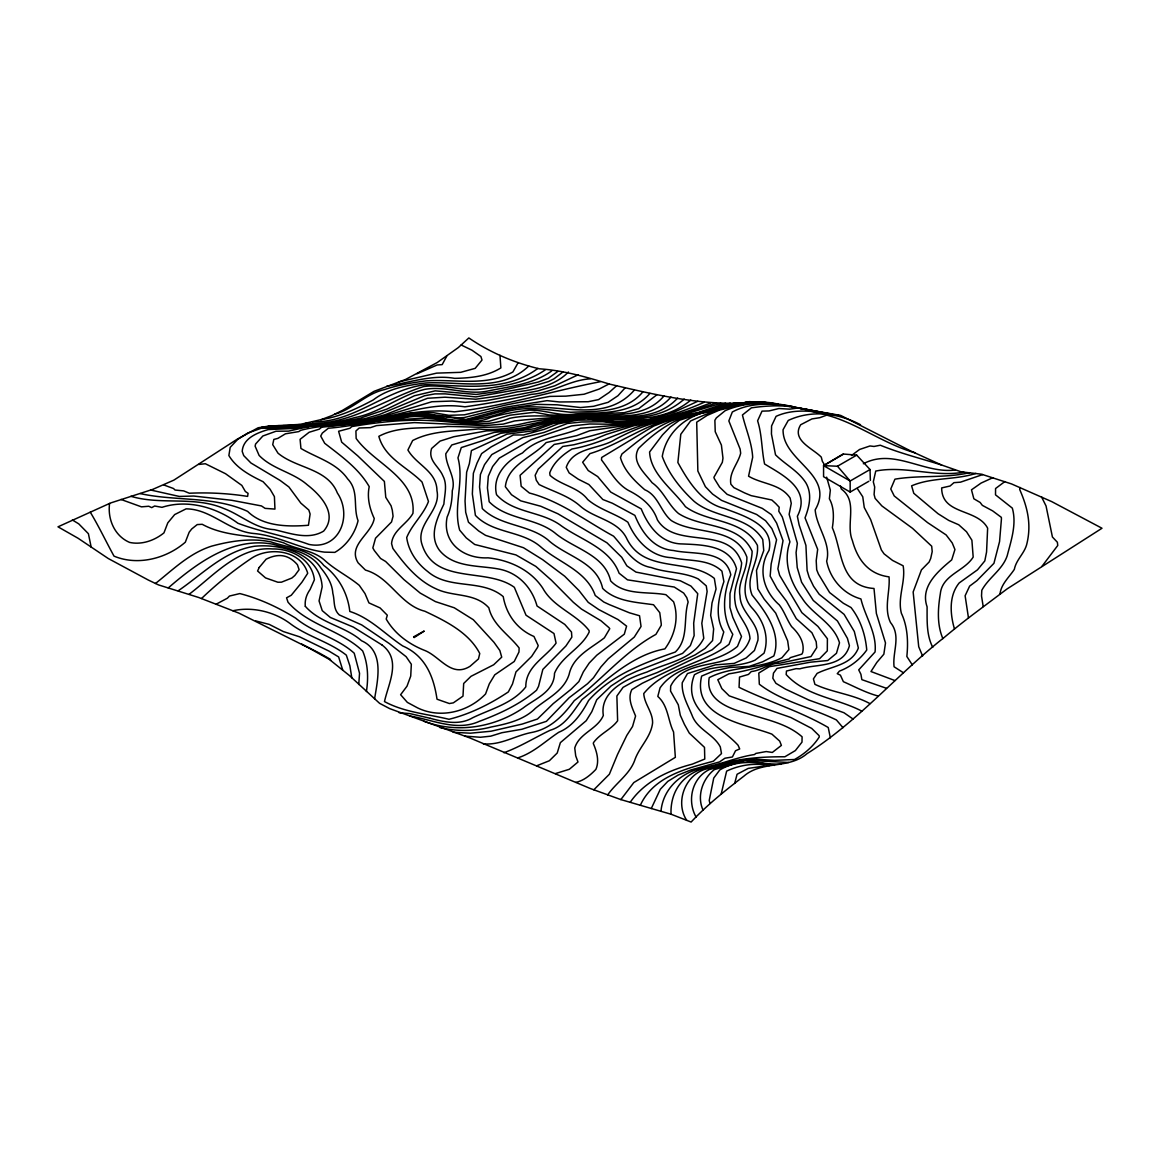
<?xml version="1.0" encoding="UTF-8"?>
<svg xmlns="http://www.w3.org/2000/svg" width="1160" height="1160" viewBox="0 0 1160 1160"><rect width="100%" height="100%" fill="white"/><g stroke="black" fill="none" stroke-linecap="round" stroke-linejoin="round"><path stroke-width="1.5" d="M518.1 362.761L512.88 371.983C485.707 386.918 454.923 378.885 425.851 380.886C411.843 382.829 397.793 385.018 384.366 389.644C366.226 393.458 352.945 409.349 334.704 414.207M351.813 677.846L349.885 665.854L346.318 655.139C329.179 641.683 306.965 636.419 289.927 623.413C274.108 611.654 252.213 606.433 232.913 610.755M358.759 684.487L359.542 673.279L354.22 653.211C337.052 637.666 313.287 632.867 295.669 618.149C278.081 607.274 259.68 598.705 239.844 593.572L229.463 596.051L227.389 598.197L216.311 604.113M366.4 691.534C368.546 677.962 368.01 663.679 362.66 650.948C340.793 630.01 307.704 625.197 288.013 602.185L286.563 597.821L291.29 595.225L301.962 582.175L307.719 573.258C301.063 550.333 269.613 546.346 251.676 558.149C233.943 570.096 217.036 583.611 201.536 598.516M374.578 698.885C377.739 679.325 384.598 650.963 361.514 640.74C344.636 625.936 320.305 623.399 305.312 606.303M800.342 408.422L840.71 415.439L911.049 451.153L941.209 464.87L961.307 471.888L981.404 474.179L1011.549 483.938L1051.757 501.627L1102 528.25L1007.184 588.845L975.574 612.582A635.941 362.964 -60.6 0 0 943.964 637.652C896.897 674.656 857.936 721.65 807.012 753.652C788.698 769.442 761.946 760.308 743.792 776.229C725.304 790.438 707.078 804.967 691.113 822.048L671.016 814.204C670.059 786.915 687.88 769.616 714.111 766.165C737.093 758.408 760.786 756.654 784.856 756.784L795.383 750.563L801.995 742.125L802.096 736.803C786.741 723.303 766.122 719.736 747.112 713.472C729.93 708.89 704.889 700.19 709.238 677.614C732.033 665.956 758.944 669.465 781.898 657.778L788.902 649.557L787.669 640.871L775.721 613.103L764.135 599.082L757.799 588.874L756.494 570.43L763.744 550.536L762.758 539.516C747.794 515.098 714.4 518.476 694.086 501.309C680.775 488.969 668.537 473.7 662.259 456.416C666.521 431.563 687.024 415.048 710.906 410.858M1000.007 593.92C1001.138 584.06 1009.142 577.26 1014.333 569.371C1016.218 559.366 1025.063 553.015 1027.02 543.141C1031.515 523.769 1027.369 506.978 1019.669 489.447L1020.22 487.519M721.158 794.151L726.639 771.11C739.906 764.817 755.058 762.758 769.529 765.586M734.642 783.464L737.078 774.271L748.229 768.384L764.077 766.079M746.909 402.882C700.408 405.594 654.515 394.603 609.551 384.105C586.104 376.927 563.76 370.489 539.197 368.793C514.199 362.746 490.086 352.51 468.843 337.951L458.316 347.579L437.248 362.514L405.637 379.422L374.042 391.34L342.432 410.408L331.905 415.584L321.363 419.558L300.295 424.386L268.685 426.126L258.158 427.764L237.089 439.263L173.884 480.124L152.815 489.346L110.678 502.947L58 526.828L78.097 538.269L108.243 558.511L148.451 580.116L158.5 584.901L198.694 597.487L238.902 613.118L309.242 648.164L329.339 659.416L349.45 675.57L379.596 703.337L389.644 708.601L470.032 738.007L590.628 788.64L620.774 799.559L660.968 811.304C663.085 787.973 681.848 772.009 703.888 767.572C721.201 764.309 737.441 757.016 754.464 754.551L755.87 753.42L766.223 751.549L772.328 752.448L781.39 745.402L779.723 741.153L771.922 734.149C744.27 723.666 691.984 717.562 701.64 676.062L714.038 670.886L729.64 667.522L749.186 666.391L762.642 661.809L773.851 655.965C781.695 633.259 765.687 611.914 752.057 595.022C744.764 576.679 759.162 562.803 757.437 545.389C743.067 518.636 707.586 523.058 685.429 506.673C673.25 489.65 650.659 474.237 649.586 451.994L662.476 434.942L670.117 427.083L679.557 420.239L707.005 411.394L722.912 408.204M651.267 808.549L660.286 789.293L667.812 781.376L678.15 775.054L690.765 769.993L719.534 761.903L724.942 758.219L732.395 756.987L735.527 750.766L739.703 748.939L738.093 745.271C719.722 724.957 680.731 709.471 694.448 674.728C713.298 663.911 735.774 668.523 754.957 660.214L764.048 653.167C769.674 636.55 763.251 619.962 751.651 607.579C736.73 590.295 751.767 569.966 752.13 551.261C739.007 522.551 701.611 528.496 678.499 513.488C668.029 504.643 663.447 490.665 652.065 482.69C644.728 473.019 630.938 461.767 638.508 448.485C657.648 429.403 680.644 414.076 708.252 411.423M446.716 356.25L442.177 364.617L437.117 364.979L417.02 373.796M1041.869 566.457L1057.761 545.461L1057.369 542.257L1052.424 537.008L1046.044 505.948L1041.477 496.784M640.392 805.141C653.529 776.518 686.01 768.645 713.429 761.192L721.491 753.565L720.302 746.895C713.675 734.338 698.378 729.886 692.65 716.793C688.359 705.816 681.413 694.985 682.24 682.747L687.488 673.539L715.27 664.883L734.193 663.389L746.141 657.966L754.449 650.485L757.915 640.276C759.771 622.615 740.341 613.016 740.022 595.964C737.354 582.16 747.359 570.662 746.88 557.09C735.005 525.538 694.884 535.514 671.249 520.521C660.548 511.676 658.387 495.479 644.757 489.738C634.665 480.936 624.312 471.003 620.455 457.663L621.905 454.01C640.784 438.697 660.518 422.24 684.835 416.512M607.666 794.89C616.409 782.434 630.533 773.749 635.187 758.944C639.957 746.387 650.948 736.904 652.601 722.898C652.804 712.139 644.365 704.048 643.742 693.564C665.434 666.986 702.96 664.564 729.002 644.337L732.815 634.317C721.346 616.25 722.955 593.978 730.8 574.794C725.145 549.101 693.245 554.915 673.641 550.522C653.602 549.057 641.77 532.454 634.883 515.374L612.422 503.266L602.823 499.496L588.874 484.517L578.245 479.182L569.154 472.947L566.24 467.306C573.127 447.006 599.372 449.442 615.017 439.538C633.621 429.577 653.08 421.776 674.076 418.644M528.728 366.024C501.091 392.892 459.925 381.031 425.662 382.988C407.508 385.192 387.933 388.498 373.23 399.953C356.685 408.74 339.459 416.918 320.769 419.717M625.269 387.686L617.961 395.734L608.101 402.332L593.572 406.304L580.551 407.551L557.09 404.811L536.543 404.347L505.513 408.871L465.958 419.471L423.052 414.135L413.888 414.424L360.774 423.009M634.361 390.079C601.039 428.272 547.476 397.097 505.339 410.437C484.314 415.498 463.058 425.038 441.264 417.455C419.978 411.438 398.344 417.701 377.145 420.5M620.846 799.588L633.809 782.565L675.352 757.335L673.568 731.989C667.812 720.316 668.363 705.846 657.807 696.421L660.054 687.865C678.557 661.78 714.807 665.564 737.485 646.381L741.515 636.492L732.786 617.323L729.915 607.405L729.988 593.485L736.499 568.69C730.075 545.171 702.308 544.837 682.616 543.953C661.36 543.909 648.469 526.698 641.234 508.892L610.74 492.087L597.69 476.572L588.221 470.554L582.654 462.245L589.962 453.618C623.428 443.497 650.963 419.151 686.764 416.382M630.286 802.183C644.496 781.492 668.697 770.226 692.259 764.15L704.773 759.046L704.497 747.359L689.301 733.12L684.429 724.391L680.297 715.227L678.296 704.801L670.538 691.041L670.683 686.082C686.923 653.587 738.354 674.105 750.012 638.551C748.968 624.5 736.179 615.481 735.048 601.634C732.656 588.062 740.645 576.114 741.66 562.904C729.437 524.175 675.787 550.087 657.386 519.825C652.616 505.818 641.321 496.915 628.517 490.462C616.207 483.517 609.87 470.641 601.518 459.969L601.663 457.489L653.776 426.053L666.609 421.123L681.312 417.266L698.117 413.25L708.557 412.003M670.973 397.068C652.37 418.368 622.673 416.353 597.096 415.7C572.938 417.673 548.477 417.817 524.712 423.197C499.51 429.432 473.265 426.677 447.615 426.474C424.734 429.099 399.62 425.271 378.841 436.334C384.772 458.243 407.349 467.103 422.051 482.052L428.475 501.468C423.443 514.808 412.032 524.392 406.696 537.544C408.537 551.188 416.991 563.339 427.736 571.547C449.384 590.237 481.574 578.434 503.223 596.602C506.369 614.553 517.041 629.227 533.962 636.477L538.211 645.583L537.457 647.526L531.642 656.415L515.968 671.901L512.488 683.994L508.341 691.925C490.288 703.975 470.148 714.038 449.007 719.287C427.199 713.995 404.361 712.341 384.482 701.568C388.557 683.023 401.723 659.851 382.046 645.003M677.628 398.098C653.036 424.763 613.756 414.309 581.87 417.063M664.057 395.908C644.597 418.745 613.553 413.888 586.946 415.468C561.208 418.702 535.137 412.974 509.704 418.31C484.967 428.417 458.142 421.834 432.506 420.717C405.42 418.934 378.334 422.211 351.813 426.561L349.957 428.257L338.604 431.274L341.678 442.134L357.744 455.851L384.38 481.429L385.772 497.336L391.094 505.803L392.312 510.255L393.066 516.243L391.529 521.971L375.536 538.211L372.838 547.926L374.303 550.55L380.552 558.453L385.642 561.498L403.839 579.522L420.196 593.079L435.421 601.605L454.256 607.782L473.323 619.73L494 642.336L499.844 650.499L501.714 657.154L493.667 664.782L471.003 676.323L463.681 683.472L462.985 696.145L453.328 702.859L449.355 703.54L437.015 699.219C433.68 676.41 425.299 655.791 402.766 645.975C385.163 634.361 370.431 618.019 349.798 611.451C347.768 593.282 338.575 576.476 323.799 565.428C311.054 549.521 289.217 547.955 270.99 541.923C251.299 537.761 230.608 540.98 211.497 546.186C189.312 553.262 173.101 569.546 155.498 583.465M616.758 385.613L609.101 392.5L598.531 399.62L588.163 401.723L559.482 401.969L547.085 400.649L505.702 407.189L464.145 417.571L458.36 417.904L423.183 413.511L412.902 413.627L376.87 420.601M684.212 399.069C646.83 432.491 593.92 409.393 549.463 420.384C525.915 424.618 502.671 431.578 478.384 428.939C456.141 431.433 433.086 429.998 412.655 440.524L407.899 450.007C416.44 464.957 436.754 471.076 436.972 490.752C441.177 510.327 416.614 523.305 421.529 542.865C433.536 585.785 486.069 566.747 514.329 587.308L526.031 615.221L553.987 633.534L556.075 643.133C545.505 657.662 525.625 666.333 525.799 686.879C512.865 703.482 491.013 708.905 472.685 717.75C459.563 725.478 444.135 722.071 430.316 718.345M593.818 789.801L609.362 774.242L617.511 754.508L626.806 735.411L632.548 726.479L635.578 716.024C632.229 707.774 627.313 698.422 631.852 689.577L642.234 683.284L712.182 649.745L720.664 642.365L723.782 631.953C714.473 616.525 718.504 597.704 723.898 581.61L721.926 571.169C708.572 558.554 688.707 561.382 672.002 557.699C650.702 556.887 635.883 540.574 627.908 522.232C615.134 513.387 599.517 509.689 587.714 499.539C578.39 487.2 561.309 485.46 550.043 475.368L549.724 472.888C553.726 462.202 562.542 454.879 572.025 448.978C606.1 443.12 635.578 422.414 670.35 419.282M189.152 594.253C214.194 575.273 238.655 546.244 272.731 548.955C291.696 548.608 311.953 559.584 314.404 579.768L310.097 589.497A65.786 37.976 0 0 0 305.312 606.303M1004.85 481.574L995.57 488.519L995.512 494.841L1012.317 508.123C1016.856 524.03 1011.158 540.458 1007.155 555.901C1002.414 569.836 988.697 577.549 981.809 590.266L981.519 595.964L983.202 606.578M563.195 371.795L554.03 378.798L548.535 381.538L527.075 387.918L475.934 396.909L445.223 393.878L434.942 393.892L424.575 395.748L379.798 414.323L365.646 418.499L330.861 424.966M568.429 372.012C555.22 385.685 535.427 389.586 517.273 391.819L496.422 396.299L475.73 399.228L444.976 397.199L427.547 398.272L385.221 414.657L370.852 418.702L338.01 424.516M642.727 392.065C624.805 413.264 595.761 411.22 570.705 412.264C548.999 410.016 526.843 405.507 505.165 412.047C483.14 418.992 459.867 425.271 437.03 417.223C415.091 412.685 393.037 419.456 371.214 421.37M649.933 393.399C631.054 415.178 601.533 412.278 575.621 413.873C559.54 416.832 544.649 409.465 528.757 410.19C516.113 411.466 503.571 414.033 491.318 417.252C462.26 430.215 431.825 410.756 401.983 418.195C377.13 419.963 352.785 426.314 328.352 428.228L322.306 433.101L320.711 436.073L324.699 443.294C340.938 455.952 358.629 468.307 369.214 486.635C366.951 497.698 369.59 508.515 374.245 518.491C371.606 534.238 347.231 545.142 358.121 562.846L365.473 570.096C390.137 577.042 399.881 604.911 424.85 611.233C445.295 620.919 468.945 632.403 479.747 653.5L478.471 658.938L470.003 666.333C451.443 677.832 440.553 657.241 425.459 650.745C409.364 644.51 394.922 634.201 386.193 619.034L387.324 615.235L380.06 607.913L368.923 602.881L365.008 593.587L359.296 585.365C348.101 576.071 334.906 569.879 324.06 559.743C312.692 550.029 296.771 549.651 283.707 542.865C256.911 534.485 227.49 538.095 202.217 524.305L197.229 524.581L191.748 528.931L189.181 532.208L185.325 542.198C166.315 558.641 137.764 566.051 114.013 556.133C105.937 541.445 98.832 526.307 90.248 512.14M657.038 394.675L638.74 408.639L624.254 412.685L564.413 415.411L549.463 414.99L534.441 412.25L509.748 415.222L488.679 421.355L473.671 422.617L463.376 422.689L426.227 418.137L383.134 420.37M551.812 370.852C533.092 384.554 508.805 386.541 486.678 391.268C465.986 395.067 445.571 385.729 425.067 389.31C400.099 395.111 379.987 412.858 354.467 417.673C336.313 423.009 317.55 425.43 298.627 424.589M557.757 371.476L548.288 378.29L538.341 382.017L496.828 391.645L476.151 394.458L435.174 390.848L414.41 395.763L387.107 409.016L360.252 418.195L328.875 424.821L292.784 425.299M851.484 455.488L859.574 449.471L870 445.962L874.016 446.455L880.309 445.223C900.305 453.357 921.098 458.534 941.587 465.015M537.848 368.43C505.238 392.921 463.13 385.221 425.474 384.671C385.526 389.455 354.337 422.762 312.504 421.863M168.258 587.932C196.867 563.195 232.783 536.37 273.151 544.272C290.246 549.405 310.126 551.58 320.784 567.82C326.757 575.316 332.195 583.291 332.833 593.326C334.906 600.677 332.935 609.159 339.286 614.916L361.673 624.907L389.195 643.481L406.13 656.69L411.336 664.26L410.727 676.091L407.015 686.169L400.62 694.71L407.363 702.394L417.643 707.919C440.553 718.997 468.437 711.921 485.561 693.97L489.274 683.907L494.754 674.83L514.242 661.49L518.97 651.992L519.129 647.976C509.051 634.796 492.753 625.066 488.853 607.826C474.875 592.325 453.154 597.212 435.826 588.729C417.339 580.348 404.536 564.34 392.877 548.433L391.558 543.591C392.718 530.279 406.783 524.305 412.931 513.387C416.295 477.673 373.926 463.478 356.149 438.436L355.917 430.983L359.208 427.997L370.431 427.634L376.536 425.604L414.337 422.602L484.343 425.604L503.251 424.111L514.634 420.95L524.958 419.833L555.828 417.368L575.809 417.165M178.19 590.803C202.405 574.287 224.199 550.928 254.388 546.273C281.923 543.373 320.189 554.117 322.161 586.873L319.058 600.923L322.248 610.653L330.353 617.468L353.351 627.096L382.017 644.975M545.229 369.866C526.756 382.786 503.193 386.411 481.197 389.122C461.941 391.384 443.062 383.96 423.791 386.512C384.497 398.997 348.841 426.242 305.269 423.4M992.989 477.63L981.084 483.082L971.486 489.825L973.849 498.771L980.128 502.454L982.346 505.354L992.641 510.878L1001.341 517.346L1001.442 518.897L999.558 541.604L993.932 563.325L976.923 580.652L969.63 586.119L965.12 595.747L968.484 618.005M868.811 481.298L850.164 492.058L823.571 476.702L823.571 465.638L843.117 454.01L856.718 455.126L870.029 469.539L870.362 480.399M870.029 469.539L850.164 480.994L823.571 465.638L843.421 454.184M823.571 465.638L837.491 466.233L856.718 455.126M600.184 381.741C551.711 391.123 503.628 406.377 454.328 411.843C407.059 406.247 361.818 428.257 314.012 425.72M608.986 383.974L599.082 389.093L584.046 394.24L565.862 396.14L549.738 396.401L505.89 405.014L464.377 414.83L448.92 415.324L433.608 412.713L413.047 412.742L373.071 421.196L346.332 423.69M982.723 474.571L960.494 482.168L953.955 482.661L950.069 486.011L941.673 487.911C941.717 515.171 977.213 508.225 987.638 528.177L986.565 552.015L984.811 560.918L977.488 569.836L959.175 582.958C948.749 595.776 950.069 613.988 954.477 628.981M863.344 463.768C893.606 447.615 923.998 474.077 955.231 469.988M536.732 765.788L549.361 760.742L557.221 753.014L560.382 742.632L586.206 720.708L591.817 711.703L596.733 699.741L611.015 686.024L626.385 676.004L636.854 671.161L682.573 653.399L690.345 645.612L694.144 635.593L693.68 623.166L697.74 593.659L690.939 586.061L680.267 580.754L635.97 572.097L626.864 565.862L621.745 557.293L606.97 542.808L557.873 513.764L540.777 506.253L520.782 500.859L511.502 494.725L505.354 486.75C507.587 464.682 532.875 457.301 546.157 442.569L576.897 435.595L589.831 430.723L667.696 419.354M690.809 400.055C660.112 425.851 618.034 418.122 581.203 417.382A44.529 25.709 0 0 0 565.79 419.007L538.472 423.617L524.204 427.721L503.643 430.403L486.663 430.882L453.879 436.711L440.075 441.09L431.607 448.485C427.59 460.549 438.944 466.262 442.888 475.875C447.673 484.764 444.498 494.653 443.888 504.078C437.146 518.418 428.605 535.485 439.364 550.202C454.198 568.443 479.935 564.978 500.671 569.429C519.129 573.635 532.063 588.048 537.037 605.984L564.775 624.413L571.488 632.055L571.851 637.13L565.935 645.961L542.837 669.422L538.559 686.328L536.558 690.214C519.839 704.424 499.626 713.806 479.196 721.404C456.605 731.67 432.346 719.664 409.741 715.995M697.812 401.273L674.062 412.221L647.889 419.775L627.313 420.239L595.355 417.904L576.012 417.716L543.75 423.849L524.132 429.2L494.247 432.419L451.791 444.962L445.788 453.748C445.918 466.798 456.431 477.528 452.27 490.81C452.197 499.844 450.82 508.79 447.122 517.07C441.8 543.068 463.957 559.091 488.055 557.829C509.443 560.091 530.686 569.821 542.808 588.236C553.32 607.303 576.288 613.945 589.077 630.547L589.178 632.011C581.377 648.454 561.774 655.922 554.524 673.293C554.132 691.984 535.471 698.436 523.044 708.064C494.203 727.654 456.764 733.729 423.777 721.187M517.853 757.871C533.571 752.796 545.33 741.124 558.758 732.279C572.851 726.464 581.682 713.429 588.613 700.452C611.566 674.714 643.771 663.128 675.308 652.036C689.04 638.913 683.11 618.613 688.141 602.054L686.792 597.675L683.689 593.079L674.264 587.047L627.487 579.84L619.092 573.199C609.855 548.143 581.566 540.255 561.498 525.958C541.778 510.936 513.445 513.561 496.538 494.697C491.956 475.846 506.746 460.462 522.493 452.965C538.153 436.958 561.092 436.812 580.551 428.214C616.671 425.387 652.761 422.385 688.503 415.947M578.159 374.767L554.668 385.86L537.645 390.978L485.837 400.765L465.218 402.375L452.212 401.041L431.868 401.737L375.811 418.774L343.81 423.936M724.507 407.87L738.267 403.462M503.875 752.724C520.13 746.837 534.716 737.615 550.275 730.22C565.5 725.812 573.127 711.24 582.073 699.495C607.419 679.557 632.186 655.009 664.883 648.889C674.772 635.52 679.223 617.903 673.583 601.779L665.913 594.703C647.512 591.296 624.631 595.761 610.653 580.913C604.534 554.291 573.243 548.665 554.668 532.73C534.948 517.418 506.905 519.825 489.186 501.772L487.432 487.911L488.302 476.238L492.623 466.509L499.337 458.127L531.265 439.64L571.663 425.938L589.788 423.995L626.588 424.386L667.29 419.064L698.61 412.395L725.536 403.26M975.85 473.425C954.694 480.254 932.06 477.108 911.601 485.837L913.776 493.29L938.092 513.75L948.764 520.434L958.726 524.769L966.527 531.773L971.891 540.212L973.182 557.09C964.264 571.372 942.268 574.823 940.339 593.659C937.918 608.449 936.802 624.413 942.862 638.609M555.408 773.589L569.328 769.283L577.985 762.004L575.708 755.856L574.751 748.011C579.13 733.12 597.385 729.423 603.33 715.459C599.459 690.852 627.734 678.339 646.99 672.032C666.681 662.766 693.216 659.649 703.772 638.29L701.814 623.326L707.121 591.513L706.266 585.872L698.32 578.971C683.544 571.851 666.609 573.083 651.253 567.544C633.766 564.644 624.544 548.274 613.567 536.166C585.872 521.101 560.382 501.048 529.409 493.029L521.173 486.272L520.072 475.325L554.248 444.411C590.933 438.465 625.08 423.385 662.404 420.268M731.017 406.072L745.764 402.23M739.413 403.724L729.002 406.638M688.967 415.846L730.249 403.173M692.143 415.439L697.116 413.989M710.514 402.984C670.668 418.745 629.503 427.982 586.728 418.296L568.748 420.326L553.044 423.632L534.136 430.664L507.022 434.159L471.424 450.573L469.365 463.637L466.639 472.207L465.044 501.018L465.682 512.256L468.466 522.203L478.645 530.947L485.533 535.34L523.508 547.737L542.619 559.657L564.688 576.215L579.014 590.585L588.236 602.359L598.807 609.595L618.048 619.571L626.588 626.139L624.298 634.187L596.82 655.183L589.207 663.056L583.321 671.901L578.884 681.572L571.039 689.301L553.247 703.612L537.457 719.026L522.159 724.087L491.028 731.235L470.394 733.192L453.139 732.293M715.705 403.173L688.62 412.221L658.735 419.702L631.432 423.212L594.457 419.935L577.636 420.166L558.207 423.806L544.359 429.316L523.566 434.971L513.329 434.986L491.245 446.861L481.617 453.603L477.007 463.159L473.367 473.265L472.352 493.971L475.411 515.374C493.058 533.774 521.289 530.352 540.429 546.606C558.932 562.875 586.351 570.459 595.24 595.486L603.809 602.04L609.188 604.548L629.401 612.799L639.537 615.757L641.045 626.472L634.274 637.087L608.159 658.851L600.923 666.942L593.485 677.774L587.54 683.718L569.197 697.697L546.404 721.346L521.841 729.277L501.874 732.714L490.724 736.165L480.399 737.267L464.768 736.107M718.388 409.668L726.32 407.392M705.004 412.51L707.687 411.742M705.816 412.438L708.919 411.568M687.619 415.976L708.354 411.626M305.732 426.401L299.106 428.2L268.149 429.591C257.317 432.782 243.063 438.132 242.208 451.385L243.731 455.619L250.923 462.985L280.212 480.501L288.912 486.968L300.846 503.135L308.821 510.037L310.111 514.039L308.444 525.262C288.086 526.915 262.943 526.553 247.602 511.372C213.629 495.784 175.754 501.468 140.172 493.58M575.853 782.391C583.784 780.694 590.397 775.097 595.892 769.37C599.546 761.062 596.747 751.52 593.326 743.589L593.5 742.617C600.097 733.555 610.957 729.741 617.627 720.795L616.874 696.029L623.065 687.358L633.954 681.34L657.14 672.582L695.014 654.95L705.106 648.484L712.588 640.538L713.646 628.966L710.674 615.365L712.008 602.968L716.053 588.976L714.328 578.39C688.126 557.264 643.104 574.142 626.255 537.558C617.033 520.231 594.63 518.505 580.638 506.456C568.922 495.784 553.044 491.507 539.139 484.546L536.268 480.197L535.151 475.296L538.226 469.133L562.76 446.47L573.91 444.759L593.731 439.625L606.187 434.478L633.853 425.749L687.938 416.092M590.208 378.841C569.865 379.987 552.087 393.037 531.41 394.327C509.501 399.794 487.229 403.651 464.913 406.841C424.372 400.795 386.802 421.385 346.594 423.878M704.323 402.215C673.597 415.846 640.247 425.952 606.288 419.905L586.177 417.904L568.414 419.471L548.477 423.791L534.325 428.765L500.671 433.318L482.429 440.742L461.274 447.586L457.968 457.881C464.464 481.791 452.835 506.485 459.664 530.149L466.233 537.877L474.701 544.475L515.953 554.929L535.833 566.399L551.565 580.333L573.33 602.286L581.479 609.087L600.981 620.774L608.986 627.661L609.754 628.72L604.36 637.84C591.15 648.266 572.982 656.226 569.096 674.438C563.963 690.838 547.621 698.218 535.311 708.383C523.899 720.012 506.949 723.913 491.318 726.972C474.672 731.38 456.736 731.539 439.974 727.596M713.023 410.814L718.837 409.291M711.327 411.336L734.729 404.202L746.474 403.027M728.784 406.768L737.745 404.405M719.504 409.016L729.118 406.565M698.784 413.497L734.729 402.97M963.873 472.135C934.438 477.572 905.017 465.305 875.742 471.061L873.306 481.864L874.683 487.012L874.089 494.464L875.118 498.379L881.919 505.963L912.558 528.351L931.697 546.201L932.205 551.609L930.712 558.395L929.116 562.034L921.446 569.865L913.152 591.977L918.72 646.729L922.606 656.038M969.644 472.657C945.183 478.399 919.691 474.962 894.94 479.167L890.764 488.983L894.23 495.958L927.637 522.652L946.139 534.934L952.23 542.952L954.941 549.535L951.707 559.874C937.845 571.416 920.01 586.583 927.087 606.825C927.173 620.47 926.274 634.766 932.741 647.323M720.824 403.332L678.803 416.121L637.043 422.907L625.501 423.98L602.475 421.718L581.421 422.008L567.385 423.487L544.127 432.419L522.827 437.61L491.811 454.575L484.517 464.667L480.399 474.512L479.544 486.983L482.299 508.573C500.264 526.277 528.104 524.117 547.636 539.617C565.616 556.423 596.82 561.512 602.649 588.381C615.8 601.576 636.101 602.171 653.529 604.751L659.764 612.668L661.2 623.442L661.273 625.255L655.908 634.389C624.964 651.311 602.171 679.542 574.301 700.611C563.311 715.445 550.855 728.741 531.889 732.424C515.432 735.484 500.525 745.532 483.241 743.807M709.035 411.365L729.886 404.347L739.21 402.766M710.253 411.249L734.135 404.188M711.848 411.046L740.109 402.81M709.934 411.278L739.645 403.288L748.374 402.302M679.76 417.89L688.387 416.034M398.533 381.974L436.667 373.128L460.679 372.331L475.194 368.358L482.009 360.035L480.907 356.526L471.975 350.204L461.143 344.984M739.283 403.926L749.548 401.635L753.318 401.911M734.57 405.26C745.634 402.897 757.161 399.983 768.384 403.129M693.23 414.555L696.551 413.873M690.055 415.498L696.667 414.149M690.258 415.759L696.783 414.424M353.205 423.385C335.544 425.169 317.796 425.822 300.788 430.302L298.743 431.607L285.447 433.811L277.907 438.364L273.832 439.437L272.716 444.642L277.965 453.139C296.423 468.64 327.512 468.147 337.371 493.014C352.654 515.62 339.474 550.71 308.908 544.402C285.65 535.949 260.971 532.034 237.901 523.247C216.615 507.427 187.789 498.988 162.008 507.326L154.628 506.007L151.713 507.63L148.77 506.253L141.462 506.848L120.988 499.452M357.802 423.24L321.712 427.213L319.29 429.157L309.125 432.274L300.092 439.35L300.933 448.456C316.854 457.939 336.473 462.782 347.652 478.891C359.252 490.941 352.814 506.717 358.063 520.724C354.902 533.673 346.449 545.736 334.834 552.377L324.568 552.145C300.092 549.115 278.11 535.485 253.358 533.455C228.723 531.135 210.931 508.935 186.079 508.863L174.667 514.576L167.794 522.87L163.951 532.875C154.526 540.531 141.766 545.04 129.615 542.416C114.535 535.978 107.474 519.216 109.576 503.454M742.617 403.245L749.65 401.911L758.553 401.983M386.729 386.208C409.219 382.771 431.796 374.332 454.633 378.349C470.568 378.059 487.113 376.463 500.859 367.923L499.989 355.279M360.658 423.096L381.336 420.457M689.649 415.831L693.202 415.295M698.218 413.525L701.553 413.033M329.281 424.777L310.286 426.227L288.594 431.128L276.022 431.23L262.87 435.986L255.577 444.034L255.113 446.165L259.101 455.416C272.571 469.307 293.103 472.25 307.414 484.923C320.841 495.363 338.14 514.126 323.64 531.106C308.415 540.313 290.246 533.266 274.296 529.656C254.808 528.597 241.048 514.895 223.749 508.471C194.344 495.827 161.196 505.368 130.935 496.306M681.529 417.513L667.58 419.543M355.134 423.24L369.344 421.718M311.344 426.242L316.303 425.662M327.178 425.096L330.644 424.807M198.751 464.45L205.349 463.739L225.504 473.7L241.845 485.416L245.34 491.477L248.066 493.348L247.617 496.408C228.23 493.348 208.742 492.362 189.326 493.232L183.686 490.883L175.073 490.042L173.493 488.519L163.937 485.01M344.114 423.719L336.168 424.241M348.638 423.53L330.76 424.69M312.461 426.227L320.117 425.502M313.258 426.358L320.218 425.691M320.32 425.879L310.024 426.271M321.537 425.184L324.611 424.923M324.873 425.096L329.629 424.69M296.598 426.706L261.798 427.199M741.689 403.129L748.403 402.592M350.595 423.473L361.006 422.834M320.566 425.328L287.549 425.662M320.435 425.879L282.953 425.633M335.399 424.27L338.88 424.082M331.137 424.603L339.271 424.255M330.542 424.72L339.459 424.357M352.742 423.313L360.89 422.922M330.426 424.661L288.942 427.982L261.13 428.301L247.892 432.999L237.684 439.408L230.202 447.354L228.868 455.532C236.423 468.263 250.212 475.44 263.102 481.733L270.077 489.215L274.412 496.625L274.949 509.095L265.103 508.37L261.45 505.934L231.695 500.293L193.648 496.045L179.278 496.436L150.785 490.042M308.111 426.503L299.382 426.778M303.311 426.532L308.342 426.343M341.461 423.849L350.813 423.516M788.669 762.482L744.981 760.191L709.325 769.544C691.911 777.997 686.778 800.82 696.13 817.147M299.498 426.691L308.255 426.59M739.993 402.911L747.649 402.926M268.105 426.213L299.73 426.547M296.554 426.474L278.284 425.662M291.972 426.459L273.252 425.909M780.97 764.295L768.732 763.816L744.836 760.67L714.328 769.631C702.496 778.882 696.565 796.166 703.12 810.274M832.01 414.12C813.537 411.104 793.701 408.305 776.083 416.338L771.574 425.952L771.443 434L775.518 454.807C785.306 464.609 798.515 471.003 806.084 483.184C812.319 494.203 809.332 506.746 805.026 517.838L817.669 549.318L816.205 560.657L816.698 569.763L818.423 574.07L829.632 592.572L843.363 603.258L851.019 607.521C860.532 619.701 865.433 634.796 866.752 650.02C859.952 659.547 850.396 666.986 839.434 671.103L837.244 673.699L840.42 675.178L843.378 681.688C854.702 686.662 865.752 692.723 878.091 696M838.651 415.135L820.265 413.25L810.231 411.075M825.122 412.974L803.72 408.784M774.46 765.411C756.044 761.786 736.586 759.858 719.765 769.964L713.734 778.07L709.21 800.502L709.992 803.488M769.95 402.97C742.458 399.997 715.053 409.784 690.577 420.993L680.789 434.289L677.875 462.492C688.547 481.777 701.713 502.962 724.521 508.515C742.98 515.562 774.837 524.74 769.008 550.42C757.451 569.111 763.439 590.947 779.303 604.911C784.378 611.494 786.93 619.817 791.671 626.69C798.704 633.316 804.895 642.292 802.706 652.471L801.864 654.139L790.395 657.618L788.974 659.025C768.862 663.737 749.331 670.842 728.915 673.815L717.793 679.702L721.853 688.62L729.234 695.87L790.83 717.518L811.695 728.408L819.105 735.643L819.264 736.977C813.145 746.533 804.402 754 794.513 759.51L774.445 760.351L755.407 759.177L745.111 759.698L734.759 761.322L704.395 769.486C684.617 776.286 675.091 802.662 686.735 820.366M810.753 410.336L800.502 408.639M818.046 411.713L800.139 408.132M780.057 404.623L784.174 405.318M915.081 452.791C884.21 444.164 857.486 423.313 826.746 415.12L819.859 417.673L811.928 418.92L800.69 424.748C791.018 440.205 812.899 448.412 821.28 457.127L822.353 461.303L825.427 466.291M792.483 406.551C772.415 403.346 750.651 402.056 732.322 412.003L728.842 420.921L740.124 449.079L740.674 453.226C738.05 463.811 728.755 472.685 730.872 484.198L733.845 487.62L744.56 492.899L751.143 495.639L771.82 500.003L775.793 503.599L779.201 507.253L778.795 511.241L782.304 517.026L789.931 541.865C782.928 561.73 790.134 581.972 802.111 598.197C812.435 614.698 833.474 622.847 839.506 642.843L836.462 653.298L827.732 660.533L810.448 662.186L776.997 668.407L773.473 673.134L772.821 678.223L775.909 683.312L785.624 689.171L808.897 700.074L843.972 712.747L853.035 719.011M792.062 407.174L795.47 407.827M778.534 404.318C758.596 398.793 738.456 405.594 719.316 410.132L707.121 415.425L696.696 422.167L697.856 471.033L705.382 486.678L712.559 494.059L721.52 500.366L756.61 514.46L765.614 520.753L771.879 528.655L776.577 539.791L771.168 563.905L770.153 576.1L777.055 588.729L786.553 601.242L796.311 618.686L811.928 632.751L816.205 641.77L816.741 647.642L810.999 656.56L779.955 663.172C769.341 663.1 761.409 670.567 751.303 671.538L748.476 674.409L739.514 677.063L739.065 687.329C767.992 701.452 799.936 711.036 828.24 727.509L830.357 737.861M772.371 403.419L777.04 404.376M399.156 712.762L409.944 713.617L430.142 718.286M787.219 405.957L790.25 406.609M255.809 620.933L269.207 624.385L283.359 631.562L299.541 636.797L328.933 651.064L338.633 656.937L342.707 669.972M800.24 408.276C784.261 404.724 767.558 405.507 751.376 407.856L742.443 414.99C745.793 429.171 751.839 442.482 752.681 457.272L748.562 476.195C762.12 484.286 780.607 483.763 790.119 498.075L791.265 503.382L789.134 514.344L797.355 543.315L796.079 552.595L797.224 567.573L801.589 582.204L813.276 600.46L837.462 621.006L847.423 638.333L849.424 645.714C843.378 667.87 816.77 663.766 799.777 668.841L796.093 668.653L786.48 671.031L786.161 674.525C805.982 696.391 836.809 698.03 861.764 711.109M800.458 408.566C775.938 401.766 748.78 400.432 725.159 410.698L716.343 417.89L714.879 420.297L715.227 431.709L721.404 445.077L722.97 458.142L722.346 462.318L713.893 477.34L714.357 478.645L719.635 487.142L727.102 494.334L762.279 508.37L771.371 514.62L776.635 523.116L783.029 540.69L777.881 568.806L779.607 575.273L801.879 612.668L817.931 626.4L827.399 638.754L827.297 650.861L819.612 658.691L769.239 666.681L758.799 673.032L759.321 684.226C781.869 701.582 811.101 707.571 836.404 719.954L842.986 727.683M810.202 410.858L799.255 407.812L789.699 409.161L778.955 408.523L769.065 410.93L762.018 411.133L757.596 420.804C762.077 434.71 761.569 449.891 764.585 464C783.29 475.353 811.333 489.114 797.369 516.258L799.11 524.856L805.924 545.417L807.099 570.415L809.071 576.999L813.552 586.221L819.192 594.239L844.088 614.351L854.326 631.533L858.356 648.019C851.556 665.434 831.27 666.115 817.104 673.409L813.421 678.89L814.914 684.342C832.068 692.52 852.484 694.086 869.884 703.583M660.968 811.304L671.016 814.204M886.472 688.315L861.851 679.644L860.909 674.264L858.719 669.885L875.06 651.978C876.974 632.925 865.128 616.758 860.923 598.937C843.363 594.05 830.053 578.913 826.659 561.15C831.43 543.387 816.64 527.553 815.176 509.892C835.693 474.512 782.463 461.419 783.072 429.708L788.235 420.457C811.377 409.582 838.346 413.003 860.517 424.734M301.629 644.047L320.16 653.5L330.18 659.199L330.629 660.417M894.94 680.572L870.971 671.524L876.844 662.404L883.847 654.197L885.501 642.959L876.38 613.48L874.002 588.482C839.376 586.221 842.624 551.391 832.343 527.785C833.852 518.158 834.301 507.558 829.385 498.771L830.328 490.143L826.659 477.166M72.369 519.97L78.749 523.856L88.406 533.702L91.176 547.172M912.296 664.868L906.844 656.473C908.323 642.074 907.671 626.559 901.378 613.277C897.303 597.226 905.916 581.841 903.147 565.804L892.562 560.439L884.08 553.856L881.383 550L870.653 519.593L864.258 507.514L862.764 496.799L857.269 488.433M903.481 672.8L894.07 666.753C892.301 651.847 901.436 635.854 890.46 622.456C883.572 608.072 890.271 591.803 889.038 576.868C868.216 574.127 857.515 559.54 852.368 540.487C845.466 523.986 858.443 501.453 841.29 488.998L840.536 486.054M837.491 466.233L850.164 480.994L850.164 492.058M259.202 567.472L257.578 570.995L265.538 577.912L277.863 582.233L281.43 582.189L291.885 578.028L294.887 575.447L299.12 569.676L297.424 564.717C288.434 554.35 278.154 553.175 266.118 559.207L259.202 567.472M413.641 636.826L414.163 637.565L424.212 631.054L413.641 636.826"/></g></svg>
